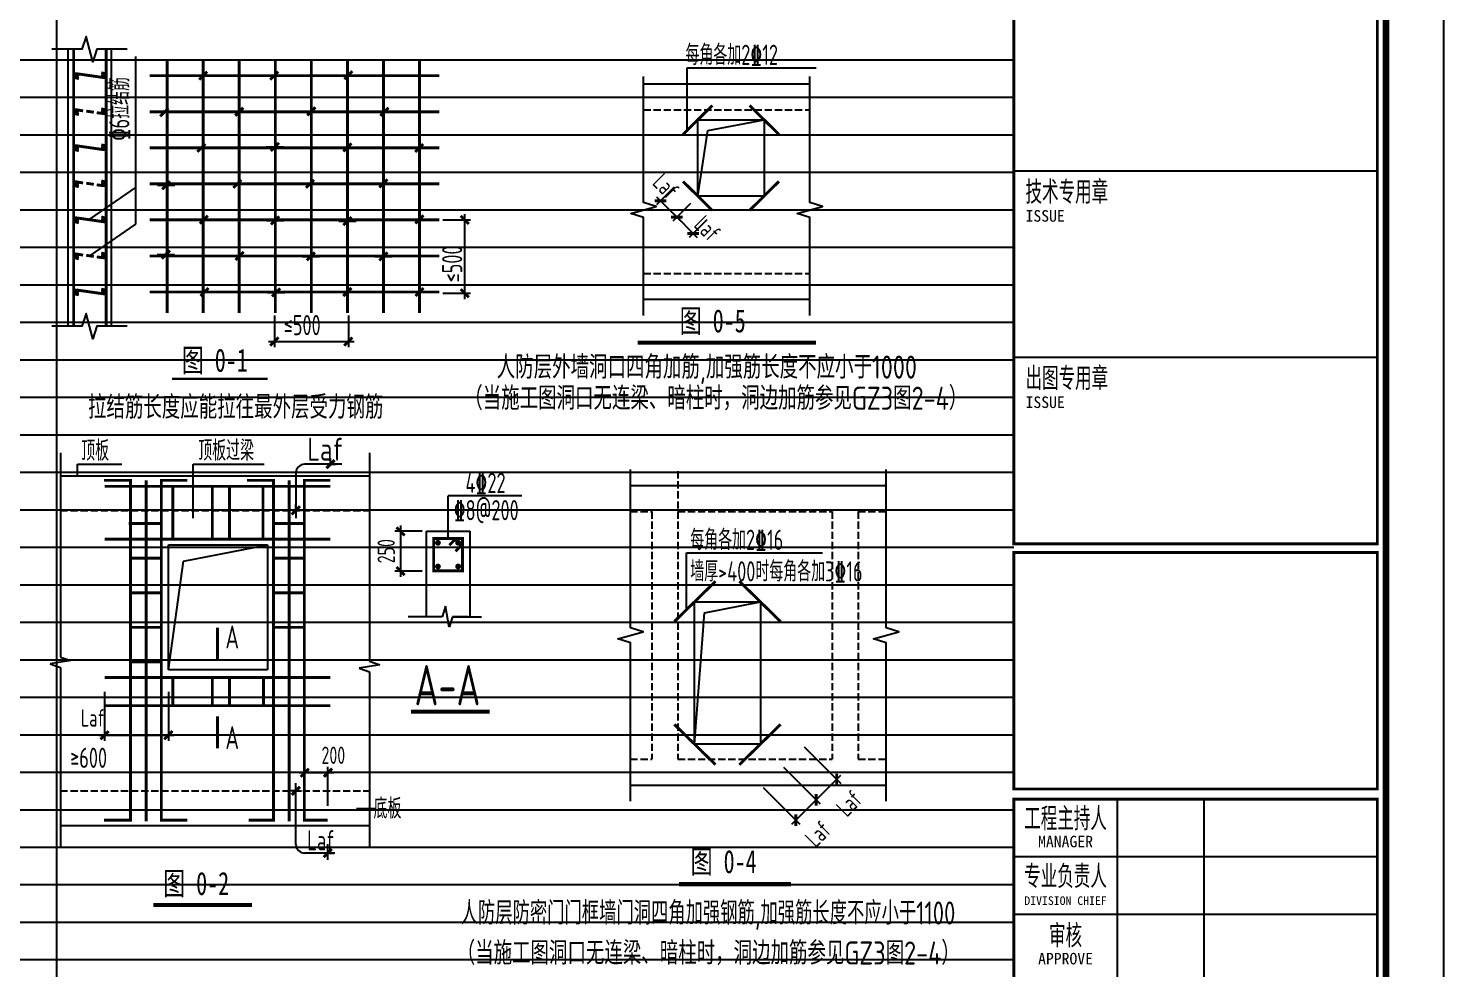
# Model space of a CAD drawing. Extents: x 698102 to 803227, y -138366 to 57555.
# Drawn here: x 757666 to 782202, y -56298 to -39994 of the extents above; entities that cross this region are included whole.
import ezdxf
from ezdxf.enums import TextEntityAlignment as Align

# ---------------------------------------------------------------- set-up
doc = ezdxf.new("R2010")
doc.units = 0
doc.header["$LTSCALE"] = 500
doc.linetypes.add('DASH', pattern=[0.35, 0.25, -0.1])
doc.layers.get('0').update_dxf_attribs({"linetype": 'CONTINUOUS'})
doc.layers.get('Defpoints').update_dxf_attribs({"color": 1, "linetype": 'CONTINUOUS'})
doc.layers.add('_TSZ_PLOT_MARK', color=1, linetype='CONTINUOUS', plot=False)
doc.layers.add('S-MODIFY-云线', color=3, linetype='CONTINUOUS', plot=False)
for name, color, linetype in [('A-ANNO-TITLE', 4, 'CONTINUOUS'), ('DIM', 83, 'CONTINUOUS'), ('REINL', 12, 'CONTINUOUS'), ('TEXT', 7, 'CONTINUOUS'), ('THICK', 6, 'CONTINUOUS'), ('THIN', 131, 'CONTINUOUS'), ('WALL_DE', 25, 'CONTINUOUS')]:
    doc.layers.add(name, color=color, linetype=linetype)
doc.styles.add('-宋体', font='', dxfattribs={"width": 0.8})
doc.styles.add('TSSD_Dimension', font='Tssdeng.shx', dxfattribs={"width": 0.7, "bigfont": 'hztxt.shx'})
doc.styles.add('TSSD_Norm', font='tssdeng.shx', dxfattribs={"width": 0.8, "bigfont": 'hztxt.shx'})
doc.styles.add('TSSD_Rein', font='tssdeng.shx', dxfattribs={"width": 0.7, "bigfont": 'hztxt.shx'})
doc.styles.add('黑体', font='simhei.ttf')
doc.styles.get('-宋体').set_extended_font_data('SimSun')
doc.dimstyles.new('TSSD_100_100', dxfattribs={"dimtxt": 300, "dimasz": 100, "dimexe": 100, "dimexo": 250, "dimgap": 100, "dimtad": 1, "dimdec": 0, "dimzin": 0, "dimdsep": 46, "dimtxsty": 'TSSD_Dimension', "dimblk": 'ARCHTICK', "dimcen": 0, "dimdle": 100, "dimclrt": 7, "dimadec": 0, "dimazin": 0, "dimtfac": 1, "dimtdec": 0, "dimtix": 1, "dimtmove": 2, "dimatfit": 3, "dimfxl": 800, "dimfxlon": 1, "dimtolj": 1, "dimtzin": 0, "dimarcsym": 0})

# ---------------------------------------------------------------- blocks, each defined once
blk = doc.blocks.new('_ArchTick')
at = {"color": 0, "linetype": 'ByBlock', "const_width": 0.5}
blk.add_lwpolyline([(-0.71, -0.71), (0.71, 0.71)], dxfattribs=at)
blk = doc.blocks.new('*D38')
at = {"layer": 'Defpoints', "color": 0, "transparency": 16777216}
for p in [(769321, -42856), (769603, -43139), (769192, -43550)]:
    blk.add_point(p, dxfattribs=at)
at = {"layer": 'DIM', "color": 0, "lineweight": -2, "transparency": 16777216}
for p, q in [((769144, -43033), (768839, -43338)), ((768839, -43196), (769263, -43621)), ((769427, -43316), (769122, -43621))]:
    blk.add_line(p, q, dxfattribs=at)
at = {"layer": 'DIM', "color": 0, "lineweight": -2, "transparency": 16777216, "xscale": 100, "yscale": 100, "zscale": 100}
for p, rotation in [((768909, -43267), 135.0000000003637), ((769192, -43550), 315.0000000003637)]:
    blk.add_blockref('_ArchTick', p, dxfattribs=dict(at, rotation=rotation))
at = {"layer": 'DIM', "color": 7, "transparency": 16777216, "insert": (769440, -43466), "char_height": 300, "attachment_point": 5, "rotation": 315, "style": 'TSSD_Dimension'}
blk.add_mtext('\\A1;Laf', dxfattribs=at)
blk = doc.blocks.new('*D39')
at = {"layer": 'Defpoints', "color": 0, "transparency": 16777216}
for p in [(770567, -52611), (770213, -52965), (771325, -53370)]:
    blk.add_point(p, dxfattribs=at)
at = {"layer": 'DIM', "color": 0, "lineweight": -2, "transparency": 16777216}
for p, q in [((770759, -52804), (771396, -53440)), ((770406, -53157), (771042, -53794)), ((770901, -53794), (771396, -53299))]:
    blk.add_line(p, q, dxfattribs=at)
at = {"layer": 'DIM', "color": 0, "lineweight": -2, "transparency": 16777216, "xscale": 100, "yscale": 100, "zscale": 100}
for p, rotation in [((771325, -53370), 45), ((770971, -53723), 225)]:
    blk.add_blockref('_ArchTick', p, dxfattribs=dict(at, rotation=rotation))
at = {"layer": 'DIM', "color": 7, "transparency": 16777216, "insert": (771357, -53961), "char_height": 300, "attachment_point": 5, "rotation": 45, "style": 'TSSD_Dimension'}
blk.add_mtext('\\A1;Laf', dxfattribs=at)
blk = doc.blocks.new('*D40')
at = {"layer": 'Defpoints', "color": 0, "transparency": 16777216}
for p in [(770920, -52258), (770567, -52611), (771679, -53016)]:
    blk.add_point(p, dxfattribs=at)
at = {"layer": 'DIM', "color": 0, "lineweight": -2, "transparency": 16777216}
for p, q in [((771113, -52450), (771749, -53087)), ((770759, -52804), (771396, -53440)), ((771254, -53440), (771749, -52945))]:
    blk.add_line(p, q, dxfattribs=at)
at = {"layer": 'DIM', "color": 0, "lineweight": -2, "transparency": 16777216, "xscale": 100, "yscale": 100, "zscale": 100}
for p, rotation in [((771679, -53016), 44.99999999963419), ((771325, -53370), 224.9999999996342)]:
    blk.add_blockref('_ArchTick', p, dxfattribs=dict(at, rotation=rotation))
at = {"layer": 'DIM', "color": 7, "transparency": 16777216, "insert": (771897, -53430), "char_height": 300, "attachment_point": 5, "rotation": 45, "style": 'TSSD_Dimension'}
blk.add_mtext('\\A1;Laf', dxfattribs=at)
blk = doc.blocks.new('*D41')
at = {"layer": 'Defpoints', "color": 0, "transparency": 16777216}
for p in [(769038, -42573), (769321, -42856), (768909, -43267)]:
    blk.add_point(p, dxfattribs=at)
at = {"layer": 'DIM', "color": 0, "lineweight": -2, "transparency": 16777216}
for p, q in [((768861, -42750), (768556, -43055)), ((768556, -42914), (768980, -43338)), ((769144, -43033), (768839, -43338))]:
    blk.add_line(p, q, dxfattribs=at)
at = {"layer": 'DIM', "color": 0, "lineweight": -2, "transparency": 16777216, "xscale": 100, "yscale": 100, "zscale": 100}
for p, rotation in [((768627, -42984), 134.9999999999882), ((768909, -43267), 314.9999999999882)]:
    blk.add_blockref('_ArchTick', p, dxfattribs=dict(at, rotation=rotation))
at = {"layer": 'DIM', "color": 7, "transparency": 16777216, "insert": (768721, -42733), "char_height": 300, "attachment_point": 5, "rotation": 315, "style": 'TSSD_Dimension'}
blk.add_mtext('\\A1;Laf', dxfattribs=at)
blk = doc.blocks.new('_DIMX')
at = {"layer": 'DIM'}
blk.add_line((-150, 0), (150, 0), dxfattribs=at)
at = {"layer": 'DIM', "const_width": 50}
blk.add_lwpolyline([(-70, -70), (70, 70)], dxfattribs=at)
blk = doc.blocks.new('*D51')
at = {"layer": 'Defpoints', "color": 0, "transparency": 16777216}
for p in [(764604, -43316), (765231, -43316), (764604, -44588)]:
    blk.add_point(p, dxfattribs=at)
at = {"layer": 'DIM', "color": 0, "lineweight": -2, "transparency": 16777216}
for p, q in [((764854, -43316), (765331, -43316)), ((765231, -44688), (765231, -43216)), ((764854, -44588), (765331, -44588))]:
    blk.add_line(p, q, dxfattribs=at)
at = {"layer": 'DIM', "color": 0, "lineweight": -2, "transparency": 16777216, "xscale": 100, "yscale": 100, "zscale": 100}
for p, rotation in [((765231, -43316), 90), ((765231, -44588), 270)]:
    blk.add_blockref('_ArchTick', p, dxfattribs=dict(at, rotation=rotation))
blk = doc.blocks.new('*D52')
at = {"layer": 'Defpoints', "color": 0, "transparency": 16777216}
for p in [(761932, -44723), (763214, -44723), (763214, -45425)]:
    blk.add_point(p, dxfattribs=at)
at = {"layer": 'DIM', "color": 0, "lineweight": -2, "transparency": 16777216}
for p, q in [((761932, -44973), (761932, -45525)), ((763214, -44973), (763214, -45525)), ((761832, -45425), (763314, -45425))]:
    blk.add_line(p, q, dxfattribs=at)
at = {"layer": 'DIM', "color": 0, "lineweight": -2, "transparency": 16777216, "xscale": 100, "yscale": 100, "zscale": 100, "rotation": 180}
blk.add_blockref('_ArchTick', (761932, -45425), dxfattribs=at)
at = {"layer": 'DIM', "color": 0, "lineweight": -2, "transparency": 16777216, "xscale": 100, "yscale": 100, "zscale": 100}
blk.add_blockref('_ArchTick', (763214, -45425), dxfattribs=at)
blk = doc.blocks.new('*D53')
at = {"layer": 'Defpoints', "color": 0, "transparency": 16777216}
for p in [(758989, -51248), (760094, -51248), (760094, -52249)]:
    blk.add_point(p, dxfattribs=at)
at = {"layer": 'DIM', "color": 0, "lineweight": -2, "transparency": 16777216}
for p, q in [((758989, -51498), (758989, -52349)), ((760094, -51498), (760094, -52349)), ((758889, -52249), (760194, -52249))]:
    blk.add_line(p, q, dxfattribs=at)
at = {"layer": 'DIM', "color": 0, "lineweight": -2, "transparency": 16777216, "xscale": 100, "yscale": 100, "zscale": 100, "rotation": 180}
blk.add_blockref('_ArchTick', (758989, -52249), dxfattribs=at)
at = {"layer": 'DIM', "color": 0, "lineweight": -2, "transparency": 16777216, "xscale": 100, "yscale": 100, "zscale": 100}
blk.add_blockref('_ArchTick', (760094, -52249), dxfattribs=at)
at = {"layer": 'DIM', "color": 7, "transparency": 16777216, "insert": (758785, -51949), "char_height": 300, "attachment_point": 5, "style": 'TSSD_Dimension'}
blk.add_mtext('\\A1;Laf', dxfattribs=at)
blk = doc.blocks.new('*D54')
at = {"layer": 'Defpoints', "color": 0, "transparency": 16777216}
for p in [(762460, -52900), (762460, -53723), (762860, -53723)]:
    blk.add_point(p, dxfattribs=at)
at = {"layer": 'DIM', "color": 0, "lineweight": -2, "transparency": 16777216}
for p, q in [((762960, -52900), (762360, -52900)), ((762460, -53473), (762460, -52800)), ((762860, -53473), (762860, -52800))]:
    blk.add_line(p, q, dxfattribs=at)
at = {"layer": 'DIM', "color": 0, "lineweight": -2, "transparency": 16777216, "xscale": 100, "yscale": 100, "zscale": 100, "rotation": 180}
blk.add_blockref('_ArchTick', (762460, -52900), dxfattribs=at)
at = {"layer": 'DIM', "color": 0, "lineweight": -2, "transparency": 16777216, "xscale": 100, "yscale": 100, "zscale": 100}
blk.add_blockref('_ArchTick', (762860, -52900), dxfattribs=at)
at = {"layer": 'DIM', "color": 7, "transparency": 16777216, "insert": (762954, -52597), "char_height": 300, "attachment_point": 5, "style": 'TSSD_Dimension'}
blk.add_mtext('\\A1;200', dxfattribs=at)
blk = doc.blocks.new('*D55')
at = {"layer": 'Defpoints', "color": 0, "transparency": 16777216}
for p in [(762904, -47552), (762904, -47832), (762904, -47832)]:
    blk.add_point(p, dxfattribs=at)
at = {"layer": 'DIM', "color": 0, "lineweight": -2, "transparency": 16777216}
for p, q in [((762904, -47552), (762804, -47552)), ((762904, -47582), (762904, -47452)), ((762904, -47582), (762904, -47452)), ((762904, -47552), (763004, -47552))]:
    blk.add_line(p, q, dxfattribs=at)
at = {"layer": 'DIM', "color": 0, "lineweight": -2, "transparency": 16777216, "xscale": 100, "yscale": 100, "zscale": 100}
blk.add_blockref('_ArchTick', (762904, -47552), dxfattribs=at)
at = {"layer": 'DIM', "color": 0, "lineweight": -2, "transparency": 16777216, "xscale": 100, "yscale": 100, "zscale": 100, "rotation": 180}
blk.add_blockref('_ArchTick', (762904, -47552), dxfattribs=at)
blk = doc.blocks.new('*D56')
at = {"layer": 'Defpoints', "color": 0, "transparency": 16777216}
blk.add_point((762304, -48351), dxfattribs=at)
blk.add_point((762304, -48351), dxfattribs=at)
blk.add_point((762304, -48351), dxfattribs=at)
at = {"layer": 'DIM', "color": 0, "lineweight": -2, "transparency": 16777216}
for q in [(762304, -48251), (762304, -48251), (762204, -48351), (762404, -48351)]:
    blk.add_line((762304, -48351), q, dxfattribs=at)
at = {"layer": 'DIM', "color": 0, "lineweight": -2, "transparency": 16777216, "xscale": 100, "yscale": 100, "zscale": 100}
blk.add_blockref('_ArchTick', (762304, -48351), dxfattribs=at)
at = {"layer": 'DIM', "color": 0, "lineweight": -2, "transparency": 16777216, "xscale": 100, "yscale": 100, "zscale": 100, "rotation": 180}
blk.add_blockref('_ArchTick', (762304, -48351), dxfattribs=at)
blk = doc.blocks.new('*D57')
at = {"layer": 'Defpoints', "color": 0, "transparency": 16777216}
blk.add_point((762304, -53214), dxfattribs=at)
blk.add_point((762304, -53214), dxfattribs=at)
blk.add_point((762304, -53214), dxfattribs=at)
at = {"layer": 'DIM', "color": 0, "lineweight": -2, "transparency": 16777216}
for q in [(762204, -53214), (762304, -53114), (762304, -53114), (762404, -53214)]:
    blk.add_line((762304, -53214), q, dxfattribs=at)
at = {"layer": 'DIM', "color": 0, "lineweight": -2, "transparency": 16777216, "xscale": 100, "yscale": 100, "zscale": 100}
blk.add_blockref('_ArchTick', (762304, -53214), dxfattribs=at)
at = {"layer": 'DIM', "color": 0, "lineweight": -2, "transparency": 16777216, "xscale": 100, "yscale": 100, "zscale": 100, "rotation": 180}
blk.add_blockref('_ArchTick', (762304, -53214), dxfattribs=at)
blk = doc.blocks.new('*D58')
at = {"layer": 'Defpoints', "color": 0, "transparency": 16777216}
blk.add_point((762857, -54294), dxfattribs=at)
blk.add_point((762857, -54294), dxfattribs=at)
blk.add_point((762857, -54294), dxfattribs=at)
at = {"layer": 'DIM', "color": 0, "lineweight": -2, "transparency": 16777216}
for q in [(762857, -54194), (762857, -54194), (762757, -54294), (762957, -54294)]:
    blk.add_line((762857, -54294), q, dxfattribs=at)
at = {"layer": 'DIM', "color": 0, "lineweight": -2, "transparency": 16777216, "xscale": 100, "yscale": 100, "zscale": 100}
blk.add_blockref('_ArchTick', (762857, -54294), dxfattribs=at)
at = {"layer": 'DIM', "color": 0, "lineweight": -2, "transparency": 16777216, "xscale": 100, "yscale": 100, "zscale": 100, "rotation": 180}
blk.add_blockref('_ArchTick', (762857, -54294), dxfattribs=at)
blk = doc.blocks.new('*D59')
at = {"layer": 'Defpoints', "color": 0, "transparency": 16777216}
for p in [(764745, -48715), (764120, -49403), (764745, -49403)]:
    blk.add_point(p, dxfattribs=at)
at = {"layer": 'DIM', "color": 0, "lineweight": -2, "transparency": 16777216}
for p, q in [((764495, -48715), (764020, -48715)), ((764120, -48615), (764120, -49503)), ((764495, -49403), (764020, -49403))]:
    blk.add_line(p, q, dxfattribs=at)
at = {"layer": 'DIM', "color": 0, "lineweight": -2, "transparency": 16777216, "xscale": 100, "yscale": 100, "zscale": 100}
for p, rotation in [((764120, -48715), 90), ((764120, -49403), 270)]:
    blk.add_blockref('_ArchTick', p, dxfattribs=dict(at, rotation=rotation))
at = {"layer": 'DIM', "color": 7, "transparency": 16777216, "insert": (763870, -49059), "char_height": 300, "attachment_point": 5, "rotation": 90, "style": 'TSSD_Dimension'}
blk.add_mtext('\\A1;250', dxfattribs=at)
blk = doc.blocks.new('A$C67FA1DEA')
at = {"layer": 'REINL', "const_width": 50}
for points in [[(18, 124), (140, 246)], [(124, 18), (246, 140)]]:
    blk.add_lwpolyline(points, dxfattribs=at)

msp = doc.modelspace()

# ---------------------------------------------------------------- linework, layer by layer
at = {"color": 0, "linetype": 'ByBlock'}
for p, q in [((762882.25, -47551.9), (762880.75, -47551.9)), ((762194.32, -48335.03), (762194.32, -48336.53)), ((762857.94, -54293.92), (762856.44, -54293.92))]:
    msp.add_line(p, q, dxfattribs=at)
at = {"layer": '_TSZ_PLOT_MARK'}
msp.add_lwpolyline([(698101.92, -70175.96), (782201.92, -70175.96), (782201.92, -10775.96), (698101.92, -10775.96)], close=True, dxfattribs=at)
msp.add_lwpolyline([(698101.92, -70175.96), (782201.92, -70175.96), (782201.92, -10775.96), (698101.92, -10775.96)], close=True, dxfattribs=at)
at = {"layer": 'A-ANNO-TITLE'}
for p, q in [((781051.92, -42471.34), (774751.92, -42471.34)), ((781051.92, -45701.61), (774751.92, -45701.61)), ((776541.53, -53356.75), (776541.53, -59356.75)), ((778041.53, -53356.75), (778041.53, -59356.75)), ((781051.92, -54356.75), (774751.92, -54356.75)), ((781051.92, -55356.75), (774751.92, -55356.75))]:
    msp.add_line(p, q, dxfattribs=at)
msp.add_lwpolyline([(698101.92, -70175.96), (782201.92, -70175.96), (782201.92, -10775.96), (698101.92, -10775.96)], close=True, dxfattribs=at)
for points, const_width in [([(700601.92, -69175.96), (781201.92, -69175.96), (781201.92, -11775.96), (700601.92, -11775.96)], 120), ([(774751.92, -38471.34), (774751.92, -48931.89), (781051.92, -48931.89), (781051.92, -38471.34), (781051.92, -38471.34), (774751.92, -38471.34)], 50), ([(774751.92, -49081.89), (774751.92, -53181.89), (781051.92, -53181.89), (781051.92, -49081.89)], 50), ([(774751.92, -53356.75), (774751.92, -59356.75), (781051.92, -59356.75), (781051.92, -53356.75)], 50)]:
    msp.add_lwpolyline(points, close=True, dxfattribs=dict(at, const_width=const_width))
at = {"layer": 'Defpoints'}
msp.add_line((758156.93, -11775.96), (758156.93, -69175.96), dxfattribs=at)
at = {"layer": 'DIM'}
for p, q in [((759532.61, -43392.19), (759532.61, -40484.74)), ((769089.33, -41761.21), (769089.33, -40680.58)), ((769089.33, -40680.58), (771323.14, -40680.58)), ((758730.67, -43303.32), (759532.61, -42756.73)), ((758730.67, -43938.79), (759532.61, -43392.19)), ((758518.26, -47751.49), (758518.26, -47551.9)), ((758518.26, -47551.9), (759289.2, -47551.9)), ((760525.21, -47551.9), (761754.23, -47551.9)), ((760525.21, -48486.3), (760525.21, -47551.9)), ((763103.41, -47551.9), (762454.39, -47551.9)), ((762304.39, -47701.9), (762304.39, -48486.28)), ((764946.97, -48824.74), (764946.97, -48101.11)), ((769076.59, -50073.39), (769076.59, -49088.38)), ((762304.39, -54143.92), (762304.39, -53079.69)), ((763356.93, -53523.18), (763680.3, -53523.18)), ((762856.44, -54412.67), (762856.44, -54137.75)), ((762980.96, -54293.92), (762454.39, -54293.92))]:
    msp.add_line(p, q, dxfattribs=at)
for centre, start, end in [((762454.39, -47701.9), 90, 180), ((762454.39, -54143.92), 180, 270)]:
    msp.add_arc(centre, 150, start, end, dxfattribs=at)
at = {"layer": 'REINL', "const_width": 50}
for points in [[(758451.59, -40353.63), (758451.59, -45158.77)], [(759015.58, -40353.63), (759015.58, -45158.77)], [(760072.6, -40558.91), (760072.6, -44929.09)], [(760697.6, -40558.91), (760697.6, -44929.09)], [(761322.6, -40558.91), (761322.6, -44929.09)], [(761947.6, -40558.91), (761947.6, -44929.09)], [(762572.6, -40558.91), (762572.6, -44929.09)], [(763197.6, -40558.91), (763197.6, -44929.09)], [(763822.6, -40558.91), (763822.6, -44929.09)], [(764447.6, -40558.91), (764447.6, -44929.09)], [(759772.49, -40815.98), (764788.73, -40815.98)], [(759772.49, -41440.98), (764788.73, -41440.98)], [(769015.12, -41834.51), (769524.33, -41331.61)], [(770678.38, -41834.51), (770169.16, -41331.61)], [(759772.49, -42065.98), (764788.73, -42065.98)], [(759772.49, -42690.98), (764788.73, -42690.98)], [(769015.12, -42648.64), (769524.33, -43151.55)], [(770678.38, -42648.64), (770169.16, -43151.55)], [(759772.49, -43315.98), (764788.73, -43315.98)], [(759772.49, -43940.98), (764788.73, -43940.98)], [(759772.49, -44565.98), (764788.73, -44565.98)], [(758979.26, -47831.58), (759438.73, -47831.58), (759438.73, -51507.09)], [(759709.42, -47829.82), (759709.42, -53740.32)], [(760424.43, -47831.58), (759972.08, -47831.58), (759972.08, -51507.09)], [(761458.94, -47831.58), (761918.41, -47831.58), (761918.41, -51507.09)], [(762189.1, -47829.82), (762189.1, -53740.32)], [(762904.11, -47831.58), (762451.76, -47831.58), (762451.76, -51507.09)], [(758988.96, -47935.3), (762903.51, -47935.3)], [(760171.29, -47935.3), (760171.29, -48851.92)], [(760855.66, -47935.3), (760855.66, -48851.92)], [(761155.66, -47935.3), (761155.66, -48851.92)], [(761735.56, -47935.3), (761735.56, -48851.92)], [(759404.52, -48579.77), (759972.08, -48579.77)], [(762474.99, -48579.77), (761889.72, -48579.77)], [(758988.96, -48851.92), (762903.51, -48851.92)], [(759438.73, -49179.77), (759972.08, -49179.77)], [(762474.99, -49179.77), (761918.41, -49179.77)], [(759438.73, -49779.77), (759972.08, -49779.77)], [(762474.99, -49779.77), (761918.41, -49779.77)], [(759438.73, -50379.77), (759972.08, -50379.77)], [(762474.99, -50379.77), (761918.41, -50379.77)], [(758979.26, -53722.95), (759438.73, -53722.95), (759438.73, -50708.22)], [(760424.43, -53722.95), (759972.08, -53722.95), (759972.08, -50708.22)], [(761485.62, -53722.36), (761918.41, -53722.36), (761918.41, -50707.63)], [(762857.24, -53722.36), (762451.76, -53722.36), (762451.76, -50707.63)], [(759438.73, -50979.77), (759972.08, -50979.77)], [(758988.96, -51247.78), (762903.51, -51247.78)], [(760171.29, -51247.78), (760171.29, -51737.83)], [(760855.66, -51247.78), (760855.66, -51737.83)], [(761155.66, -51247.78), (761155.66, -51737.83)], [(761742.26, -51247.78), (761742.26, -51737.83)], [(758988.96, -51737.83), (762903.51, -51737.83)]]:
    msp.add_lwpolyline(points, dxfattribs=at)
for points in [[(758542.3, -40867.12), (758485.22, -40850.91, -0.9704796), (758500.68, -40781.22), (758966.26, -40847.23, 1.03727865), (758984.09, -40777.63), (758930.6, -40764.83)], [(758542.3, -41492.12), (758485.22, -41475.91, -0.9704796), (758500.68, -41406.22), (758616.61, -41426.48)], [(758670.46, -41429.81), (758802.1, -41449.52, 0.38737339)], [(758852.64, -41458), (758966.26, -41472.23, 1.03727865), (758984.09, -41402.63), (758930.6, -41389.83)], [(758542.3, -42117.12), (758485.22, -42100.91, -0.9704796), (758500.68, -42031.22), (758966.26, -42097.23, 1.03727865), (758984.09, -42027.63), (758930.6, -42014.83)], [(758542.3, -42742.12), (758485.22, -42725.91, -0.9704796), (758500.68, -42656.22), (758616.61, -42676.48)], [(758670.46, -42679.81), (758802.1, -42699.52, 0.38737339)], [(758852.64, -42708), (758966.26, -42722.23, 1.03727865), (758984.09, -42652.63), (758930.6, -42639.83)], [(758542.3, -43367.12), (758485.22, -43350.91, -0.9704796), (758500.68, -43281.22), (758966.26, -43347.23, 1.03727865), (758984.09, -43277.63), (758930.6, -43264.83)], [(758542.3, -43992.12), (758485.22, -43975.91, -0.9704796), (758500.68, -43906.22), (758616.61, -43926.48)], [(758670.46, -43929.81), (758802.1, -43949.52, 0.38737339)], [(758852.64, -43958), (758966.26, -43972.23, 1.03727865), (758984.09, -43902.63), (758930.6, -43889.83)], [(758542.3, -44617.12), (758485.22, -44600.91, -0.9704796), (758500.68, -44531.22), (758966.26, -44597.23, 1.03727865), (758984.09, -44527.63), (758930.6, -44514.83)], [(768865.25, -50280.16), (769580.15, -49580.7, 1)], [(770707.05, -50280.16), (769992.15, -49580.7, -1)], [(768865.25, -52062.07), (769580.15, -52761.53, -1)], [(770707.05, -52062.07), (769992.15, -52761.53, 1)]]:
    msp.add_lwpolyline(points, format="xyb", dxfattribs=at)
at = {"layer": 'REINL'}
for points, const_width in [([(758488.03, -40815.98, 1), (758525.53, -40815.98, 1)], 37.5), ([(758945.14, -40815.98, 1), (758982.64, -40815.98, 1)], 37.5), ([(764742.45, -48913.68, 1), (764792.45, -48913.68, 1)], 50), ([(765092.45, -48913.68, 1), (765142.45, -48913.68, 1)], 50), ([(764742.45, -49324.18, 1), (764792.45, -49324.18, 1)], 50), ([(765092.45, -49324.18, 1), (765142.45, -49324.18, 1)], 50)]:
    msp.add_lwpolyline(points, format="xyb", close=True, dxfattribs=dict(at, const_width=const_width))
at = {"layer": 'REINL', "linetype": 'DASH', "const_width": 37.5}
for points in [[(758488.03, -41440.98, 1), (758525.53, -41440.98, 1)], [(758945.14, -41440.98, 1), (758982.64, -41440.98, 1)], [(758488.03, -42065.98, 1), (758525.53, -42065.98, 1)], [(758945.14, -42065.98, 1), (758982.64, -42065.98, 1)], [(758488.03, -42690.98, 1), (758525.53, -42690.98, 1)], [(758488.03, -42690.98, 1), (758525.53, -42690.98, 1)], [(758945.14, -42690.98, 1), (758982.64, -42690.98, 1)], [(758945.14, -42690.98, 1), (758982.64, -42690.98, 1)], [(758488.03, -43315.98, 1), (758525.53, -43315.98, 1)], [(758945.14, -43315.98, 1), (758982.64, -43315.98, 1)], [(758488.03, -43940.98, 1), (758525.53, -43940.98, 1)], [(758488.03, -43940.98, 1), (758525.53, -43940.98, 1)], [(758945.14, -43940.98, 1), (758982.64, -43940.98, 1)], [(758945.14, -43940.98, 1), (758982.64, -43940.98, 1)], [(758488.03, -44565.98, 1), (758525.53, -44565.98, 1)], [(758945.14, -44565.98, 1), (758982.64, -44565.98, 1)]]:
    msp.add_lwpolyline(points, format="xyb", close=True, dxfattribs=at)
at = {"layer": 'REINL', "const_width": 50}
msp.add_lwpolyline([(764692.45, -48838.68), (765192.45, -48838.68), (765192.45, -49399.18), (764692.45, -49399.18)], close=True, dxfattribs=at)
at = {"layer": 'S-MODIFY-云线', "color": 9}
for p, q in [((700601.92, -40540.84), (774751.92, -40540.84)), ((700601.92, -41190.84), (774751.92, -41190.84)), ((700601.92, -41840.84), (774751.92, -41840.84)), ((700601.92, -42490.84), (774751.92, -42490.84)), ((700601.92, -43140.84), (774751.92, -43140.84)), ((700601.92, -43790.84), (774751.92, -43790.84)), ((700601.92, -44440.84), (774751.92, -44440.84)), ((700601.92, -45090.84), (774751.92, -45090.84)), ((700601.92, -45740.84), (774751.92, -45740.84)), ((700601.92, -46390.84), (774751.92, -46390.84)), ((700601.92, -47040.84), (774751.92, -47040.84)), ((700601.92, -47690.84), (774751.92, -47690.84)), ((700601.92, -48340.84), (774751.92, -48340.84)), ((700601.92, -48990.84), (774751.92, -48990.84)), ((700601.92, -49640.84), (774751.92, -49640.84)), ((700601.92, -50290.84), (774751.92, -50290.84)), ((700601.92, -50940.84), (774751.92, -50940.84)), ((700601.92, -51590.84), (774751.92, -51590.84)), ((700601.92, -52240.84), (774751.92, -52240.84)), ((700601.92, -52890.84), (774751.92, -52890.84)), ((700601.92, -53540.84), (774751.92, -53540.84)), ((700601.92, -54190.84), (774751.92, -54190.84)), ((700601.92, -54840.84), (774751.92, -54840.84)), ((700601.92, -55490.84), (774751.92, -55490.84)), ((700601.92, -56140.84), (774751.92, -56140.84))]:
    msp.add_line(p, q, dxfattribs=at)
at = {"layer": 'TEXT', "ltscale": 99}
for p, q in [((766222.69, -48101.11), (764946.97, -48101.11)), ((769076.59, -49088.38), (771435.71, -49088.38))]:
    msp.add_line(p, q, dxfattribs=at)
at = {"layer": 'THICK', "color": 161}
for points, const_width in [([(768232.11, -45443.67), (771318.42, -45443.67)], 70), ([(760155.34, -46070.88), (761815.85, -46070.88)], 45), ([(768945.86, -54832.43), (770889.04, -54832.43)], 70), ([(759832.35, -55195.02), (761545.54, -55195.02)], 70)]:
    msp.add_lwpolyline(points, dxfattribs=dict(at, const_width=const_width))
at = {"layer": 'THICK'}
for points, const_width in [([(760947.32, -50387.54), (760947.32, -50940.85)], 50), ([(760947.32, -51924.14), (760947.32, -52477.45)], 50), ([(764299.13, -51841.75), (765663.41, -51841.75)], 70)]:
    msp.add_lwpolyline(points, dxfattribs=dict(at, const_width=const_width))
at = {"layer": 'THIN'}
for p, q in [((769447.02, -41767.7), (770420.18, -41579.45)), ((769273.31, -42903.7), (769447.02, -41767.7)), ((758222.72, -47352.44), (758222.72, -50894.45)), ((763579.5, -47352.44), (763579.5, -50968.67)), ((760355.22, -49233.86), (761814.96, -48951.49)), ((760094.66, -51116.94), (760355.22, -49233.86)), ((764899.04, -50014.93), (764839.04, -50194.93)), ((764959.04, -50374.93), (764899.04, -50014.93)), ((769386.42, -50126), (770359.59, -49937.75)), ((764839.04, -50194.93), (764251.56, -50194.93)), ((764839.04, -50194.93), (764382.94, -50194.93)), ((765019.04, -50194.93), (764959.04, -50374.93)), ((765282.94, -50194.93), (765019.04, -50194.93)), ((765019.04, -50194.93), (765523.29, -50194.93)), ((769212.71, -52404.48), (769386.42, -50126)), ((758402.72, -50954.45), (758042.72, -51014.45)), ((758042.72, -51014.45), (758222.72, -51074.45)), ((758222.72, -50894.45), (758402.72, -50954.45)), ((763759.5, -51028.67), (763399.5, -51088.67)), ((763579.5, -50968.67), (763759.5, -51028.67)), ((758222.72, -51074.45), (758222.72, -54188.07)), ((763399.5, -51088.67), (763579.5, -51148.67)), ((763579.5, -51148.67), (763579.5, -54188.07))]:
    msp.add_line(p, q, dxfattribs=at)
for points in [[(759381.64, -40353.63), (758856.64, -40353.63), (758786.64, -40573.63), (758666.64, -40133.63), (758596.64, -40353.63), (758071.64, -40353.63)], [(768331.56, -44972.77), (768331.56, -43276.51), (768111.56, -43206.51), (768551.56, -43086.51), (768331.56, -43016.51), (768331.56, -40831.46)], [(771213.73, -44972.77), (771213.73, -43276.51), (770993.73, -43206.51), (771433.73, -43086.51), (771213.73, -43016.51), (771213.73, -40831.46)], [(759381.64, -45158.77), (758856.64, -45158.77), (758786.64, -45378.77), (758666.64, -44938.77), (758596.64, -45158.77), (758071.64, -45158.77)], [(768103.01, -53394.8), (768103.01, -50648.19), (767883.01, -50578.19), (768323.01, -50458.19), (768103.01, -50388.19), (768103.01, -47641.59)], [(772535, -53394.8), (772535, -50648.19), (772315, -50578.19), (772755, -50458.19), (772535, -50388.19), (772535, -47641.59)]]:
    msp.add_lwpolyline(points, dxfattribs=at)
at = {"layer": 'WALL_DE'}
for p, q in [((758351.64, -40353.63), (758351.64, -45158.77)), ((759101.64, -40353.63), (759101.64, -45158.77)), ((768331.56, -40957.11), (771213.73, -40957.11)), ((769273.31, -42903.7), (769273.31, -41579.45)), ((769273.31, -41579.45), (770420.18, -41579.45)), ((770420.18, -41579.45), (770420.18, -42903.7)), ((770420.18, -42903.7), (769273.31, -42903.7)), ((768331.56, -44692.77), (771213.73, -44692.77)), ((758222.72, -47751.49), (763579.5, -47751.49)), ((768103.01, -47921.59), (772535, -47921.59)), ((764567.45, -50194.93), (764567.45, -48714.94)), ((764567.45, -48714.94), (765317.45, -48714.94)), ((765317.45, -48714.94), (765317.45, -50194.93)), ((760094.66, -51116.94), (760094.66, -48951.49)), ((760094.66, -48951.49), (761814.96, -48951.49)), ((761814.96, -48951.49), (761814.96, -51116.94)), ((769212.71, -52404.48), (769212.71, -49937.75)), ((769212.71, -49937.75), (770359.59, -49937.75)), ((770359.59, -49937.75), (770359.59, -52404.48)), ((761814.96, -51116.94), (760094.66, -51116.94)), ((770359.59, -52404.48), (769212.71, -52404.48)), ((768103.01, -53114.8), (772535, -53114.8)), ((758222.72, -53814.02), (763579.5, -53814.02))]:
    msp.add_line(p, q, dxfattribs=at)
at = {"layer": 'WALL_DE', "linetype": 'DASH'}
for p, q in [((768331.56, -41407.11), (771213.73, -41407.11)), ((768331.56, -44242.77), (771213.73, -44242.77)), ((768925.77, -47671.59), (768925.77, -52664.8)), ((758222.72, -48351.49), (763579.5, -48351.49)), ((768103.01, -48371.59), (768475.77, -48371.59)), ((768475.77, -48371.59), (768475.77, -52664.8)), ((768925.77, -48371.59), (771602.64, -48371.59)), ((771602.64, -48371.59), (771602.64, -52664.8)), ((772052.64, -48371.59), (772052.64, -52664.8)), ((772052.64, -48371.59), (772535, -48371.59)), ((768103.01, -52664.8), (768475.77, -52664.8)), ((768925.77, -52664.8), (771602.64, -52664.8)), ((772052.64, -52664.8), (772535, -52664.8)), ((758222.72, -53214.02), (763579.5, -53214.02))]:
    msp.add_line(p, q, dxfattribs=at)

# ---------------------------------------------------------------- block references
at = {"layer": 'DIM', "color": 0, "linetype": 'ByBlock'}
for p in [(760697.79, -40815.98), (761928.15, -40816.59), (763214.82, -40807.59), (760023.2, -41448.88), (761322.79, -41440.98), (762572.6, -41433.07), (763839.82, -41441.48), (761939.62, -42050.19), (760665.42, -42065.98), (763197.6, -42058.07), (764443.25, -42069.54), (760055.39, -42715.66), (761290.42, -42690.98), (762549.65, -42690.98), (763822.6, -42684.15), (760708.77, -43312.59), (761943.8, -43324.13), (763197.6, -43337.28), (764447.6, -43308.07), (760050.59, -43916.02), (761329.09, -43940.71), (762564.12, -43948.96), (763822.6, -43948.96), (760720.93, -44565.98), (761962.1, -44572.55), (763197.12, -44565.98), (764448.4, -44565.98)]:
    msp.add_blockref('_DIMX', p, dxfattribs=at)
at = {"layer": 'REINL'}
msp.add_blockref('A$C67FA1DEA', (764946.74, -49081.22), dxfattribs=at)

# ---------------------------------------------------------------- texts
at = {"layer": 'A-ANNO-TITLE', "style": '-宋体', "width": 0.6}
for s, p in [('技术专用章', (774953.14, -42996.84)), ('出图专用章', (774953.14, -46227.12))]:
    msp.add_text(s, height=350, dxfattribs=at).set_placement(p)
at = {"layer": 'A-ANNO-TITLE', "style": '-宋体'}
for p in [(774953.14, -43346.84), (774953.14, -46577.12)]:
    msp.add_text('ISSUE', height=200, dxfattribs=at).set_placement(p)
at = {"layer": 'A-ANNO-TITLE', "style": '-宋体', "width": 0.6}
for s, p in [('工程主持人', (775646.72, -53860.54)), ('专业负责人', (775646.72, -54860.54)), ('审核', (775646.72, -55890.56))]:
    msp.add_text(s, height=350, dxfattribs=at).set_placement(p, align=Align.CENTER)
at = {"layer": 'A-ANNO-TITLE', "style": '-宋体'}
for s, height, p in [('MANAGER', 200, (775646.72, -54193.49)), ('DIVISION CHIEF', 150, (775646.72, -55193.49)), ('APPROVE', 200, (775646.72, -56223.51))]:
    msp.add_text(s, height=height, dxfattribs=at).set_placement(p, align=Align.CENTER)
at = {"layer": 'TEXT', "ltscale": 99}
for s, height, style, width, p in [('每角各加2%%13212', 350, 'TSSD_Rein', 0.69, (769058.88, -40628.96)), ('人防层外墙洞口四角加筋,加强筋长度不应小于1000', 400, 'TSSD_Norm', 0.8, (765787, -46068.33)), ('\x91拉结筋长度应能拉往最外层受力钢筋', 400, 'TSSD_Norm', 0.8, (758700.89, -46762.79)), ('（当施工图洞口无连梁、暗柱时，洞边加筋参见GZ3图2-4）', 400, 'TSSD_Norm', 0.8, (765223.49, -46607.88)), ('顶板', 350, 'TSSD_Rein', 0.69, (758583.74, -47492.15)), ('顶板过梁', 350, 'TSSD_Rein', 0.69, (760612.32, -47490.14)), ('Laf', 400, 'TSSD_Norm', 0.8, (762502.48, -47492.05)), ('4%%13222 ', 350, 'TSSD_Rein', 0.69, (765244.9, -48051.15)), ('%%1328@200', 350, 'TSSD_Rein', 0.69, (765039.79, -48523.37)), ('每角各加2%%13216', 350, 'TSSD_Rein', 0.69, (769141.66, -49036.76)), ('墙厚>400时每角各加3%%13216', 350, 'TSSD_Rein', 0.69, (769141.66, -49584.5)), ('A', 400, 'TSSD_Rein', 0.69, (761082.43, -50746.74)), ('A', 400, 'TSSD_Rein', 0.69, (761082.43, -52491.28)), ('≥600', 350, 'TSSD_Rein', 0.69, (758392.35, -52816.14)), ('底板', 350, 'TSSD_Rein', 0.69, (763651.2, -53695.63)), ('Laf', 350, 'TSSD_Rein', 0.69, (762502.48, -54245.78)), ('（当施工图洞口无连梁、暗柱时，洞边加筋参见GZ3图2-4）', 400, 'TSSD_Norm', 0.8, (765092.84, -56225.54))]:
    msp.add_text(s, height=height, dxfattribs=dict(at, style=style, width=width)).set_placement(p)
at = {"layer": 'TEXT', "ltscale": 99, "style": 'TSSD_Rein', "width": 0.69}
msp.add_text('%%1326拉结筋', height=350, rotation=90, dxfattribs=at).set_placement((759523.75, -41938.47), align=Align.BOTTOM_LEFT)
msp.add_text('≤500', height=350, rotation=90, dxfattribs=at).set_placement((765189.85, -44398.94))
msp.add_text('≤500', height=350, dxfattribs=at).set_placement((762094.21, -45420.15), align=Align.BOTTOM_LEFT)
at = {"layer": 'TEXT'}
for s, height, style, width, p in [('A-A', 700, 'TSSD_Rein', 0.69, (764360.79, -51732.89)), ('人防层防密门门框墙门洞四角加强钢筋,加强筋长度不应小于1100', 400, 'TSSD_Norm', 0.75, (765160.81, -55531.96))]:
    msp.add_text(s, height=height, dxfattribs=dict(at, style=style, width=width)).set_placement(p)
at = {"layer": 'THICK', "color": 161, "style": '黑体', "width": 0.7}
for s, p in [('图 0-5', (768958.14, -45266.32)), ('图 0-1', (760326.78, -45948.76)), ('图 0-4', (769147.48, -54640.78)), ('图 0-2', (760003.79, -55019.51))]:
    msp.add_text(s, height=400, dxfattribs=at).set_placement(p)

# ---------------------------------------------------------------- dimensions: what is measured, and where the dimension line sits
at = {"layer": 'DIM'}
for base, p1, p2, angle, text, picture, middle, dimtype in [((768909.45, -43267.19), (769037.75, -42573.21), (769320.59, -42856.05), 315, 'Laf', '*D41', (768721.22, -42732.85), 161), ((769192.29, -43550.03), (769320.59, -42856.05), (769603.44, -43138.89), 315, 'Laf', '*D38', (769439.76, -43466.18), 160), ((760094.3, -52248.9), (758989.3, -51247.78), (760094.3, -51247.78), 0, 'Laf', '*D53', (758784.57, -51948.9), 161), ((771678.55, -53015.97), (770566.53, -52611.06), (770920.08, -52257.5), 45, 'Laf', '*D40', (771896.81, -53429.67), 160), ((762460.24, -52899.56), (762860.24, -53722.95), (762460.24, -53722.95), 180, '200', '*D54', (762954.19, -52596.72), 161), ((771324.99, -53369.52), (770212.98, -52964.61), (770566.53, -52611.06), 45, 'Laf', '*D39', (771356.62, -53961.19), 161)]:
    dim = msp.add_linear_dim(base=base, p1=p1, p2=p2, angle=angle, text=text, dimstyle='TSSD_100_100', dxfattribs=at)
    dim.commit()
    dim.dimension.update_dxf_attribs({"geometry": picture, "text_midpoint": middle, "dimtype": dimtype})
for p1, p2, distance, text, picture, middle in [((764604.24, -44588.44), (764604.24, -43315.82), -626.36, ' ', '*D51', (765230.6, -43952.13)), ((761932.23, -44722.61), (763213.8, -44722.61), -702.46, ' ', '*D52', (762573.01, -45425.08)), ((764745.06, -48715.4), (764745.06, -49403.4), -624.86, '250', '*D59', (763870.2, -49059.4))]:
    dim = msp.add_aligned_dim(p1=p1, p2=p2, distance=distance, text=text, dimstyle='TSSD_100_100', dxfattribs=at)
    dim.commit()
    dim.dimension.update_dxf_attribs({"geometry": picture, "text_midpoint": middle})
for base, p1, p2, picture, middle in [((762904.11, -47551.9), (762904.11, -47831.58), (762904.11, -47831.58), '*D55', (762904.11, -47551.9)), ((762304.39, -48351.49), (762304.39, -48351.49), (762304.39, -48351.49), '*D56', (762304.39, -48351.49)), ((762304.39, -53214.02), (762304.39, -53214.02), (762304.39, -53214.02), '*D57', (762304.39, -53214.02)), ((762857.24, -54293.92), (762857.24, -54293.92), (762857.24, -54293.92), '*D58', (762857.24, -54293.92))]:
    dim = msp.add_linear_dim(base=base, p1=p1, p2=p2, text=' ', dimstyle='TSSD_100_100', dxfattribs=at)
    dim.commit()
    dim.dimension.update_dxf_attribs({"geometry": picture, "text_midpoint": middle})

doc.saveas('drawing.dxf')
